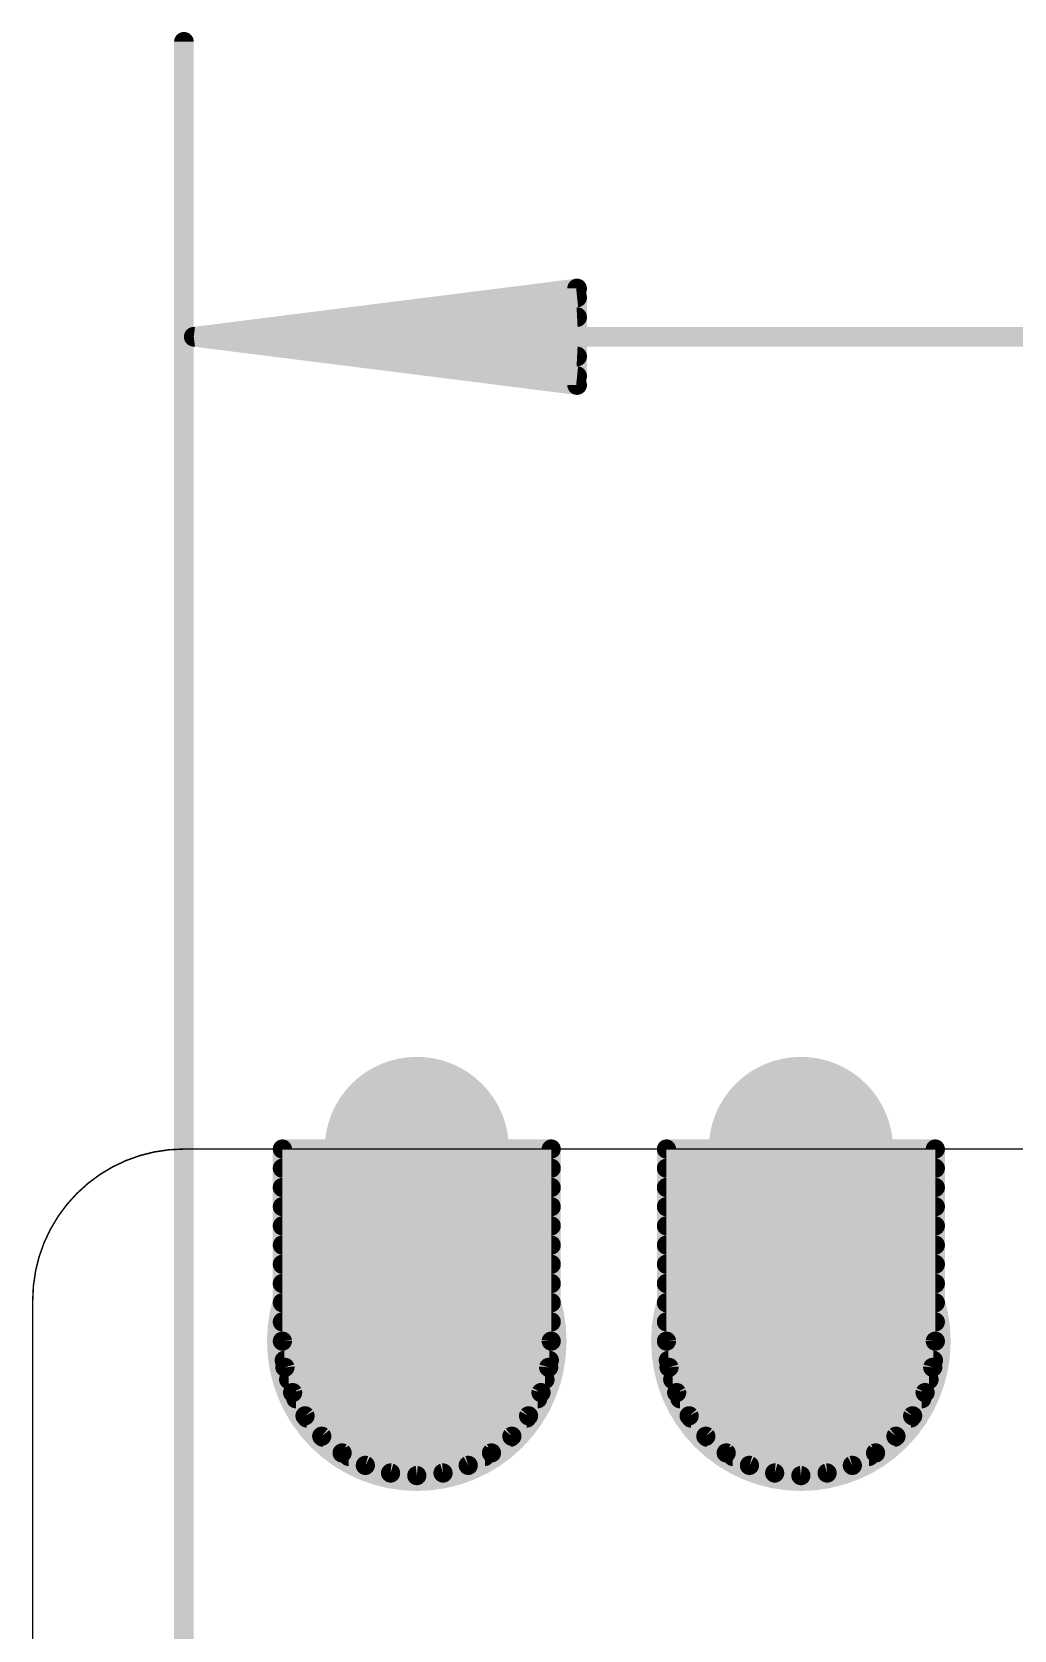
# Model space of a CAD drawing. Extents: x -6.7 to 35, y -0.6 to 30.6.
# Drawn here: x -0.01 to 6.49, y 19.68 to 30.25 of the extents above; entities that cross this region are included whole.
import ezdxf

# ---------------------------------------------------------------- set-up
doc = ezdxf.new("R2010")
doc.units = 0
for name, color, linetype in [('1', 12, 'CONTINUOUS'), ('16', 132, 'CONTINUOUS'), ('17', 110, 'CONTINUOUS'), ('20', 31, 'CONTINUOUS'), ('29', 253, 'CONTINUOUS'), ('30', 253, 'CONTINUOUS')]:
    doc.layers.add(name, color=color, linetype=linetype)

# ---------------------------------------------------------------- blocks, each defined once
blk = doc.blocks.new('ROUNDP')
at = {"const_width": 0.5}
blk.add_lwpolyline([(0, -0.25, 1), (0, 0.25, 1), (0, -0.25)], format="xyb", dxfattribs=at)

msp = doc.modelspace()

# ---------------------------------------------------------------- linework, layer by layer
at = {"layer": '1', "const_width": 0.254}
for points in [[(1.778, 22.733), (1.778, 21.59)], [(3.302, 22.733), (1.778, 22.733)], [(3.302, 21.59), (3.302, 22.733)], [(4.318, 22.733), (4.318, 21.59)], [(5.842, 22.733), (4.318, 22.733)], [(5.842, 21.59), (5.842, 22.733)], [(1.778, 22.606), (3.302, 22.606)], [(4.318, 22.606), (5.842, 22.606)], [(1.778, 22.352), (3.302, 22.352)], [(4.318, 22.352), (5.842, 22.352)], [(1.778, 22.098), (3.302, 22.098)], [(4.318, 22.098), (5.842, 22.098)], [(1.778, 21.844), (3.302, 21.844)], [(4.318, 21.844), (5.842, 21.844)], [(1.778, 21.59), (1.7926, 21.4413)], [(1.778, 21.59), (3.302, 21.59)], [(3.2874, 21.4413), (3.302, 21.59)], [(4.318, 21.59), (4.3326, 21.4413)], [(4.318, 21.59), (5.842, 21.59)], [(5.8274, 21.4413), (5.842, 21.59)], [(1.7926, 21.4413), (1.836, 21.2984)], [(3.244, 21.2984), (3.2874, 21.4413)], [(4.3326, 21.4413), (4.376, 21.2984)], [(5.784, 21.2984), (5.8274, 21.4413)], [(1.8246, 21.336), (3.2554, 21.336)], [(4.3646, 21.336), (5.7954, 21.336)], [(1.836, 21.2984), (1.9064, 21.1667)], [(3.1736, 21.1667), (3.244, 21.2984)], [(4.376, 21.2984), (4.4464, 21.1667)], [(5.7136, 21.1667), (5.784, 21.2984)], [(1.9064, 21.1667), (2.0012, 21.0512)], [(3.0788, 21.0512), (3.1736, 21.1667)], [(4.4464, 21.1667), (4.5412, 21.0512)], [(5.6188, 21.0512), (5.7136, 21.1667)], [(1.9759, 21.082), (3.1041, 21.082)], [(2.0012, 21.0512), (2.1167, 20.9564)], [(2.9633, 20.9564), (3.0788, 21.0512)], [(4.5159, 21.082), (5.6441, 21.082)], [(4.5412, 21.0512), (4.6567, 20.9564)], [(5.5033, 20.9564), (5.6188, 21.0512)], [(2.1167, 20.9564), (2.2484, 20.886)], [(2.8316, 20.886), (2.9633, 20.9564)], [(4.6567, 20.9564), (4.7884, 20.886)], [(5.3716, 20.886), (5.5033, 20.9564)], [(2.2484, 20.886), (2.3913, 20.8426)], [(2.3913, 20.8426), (2.54, 20.828)], [(2.54, 20.828), (2.6887, 20.8426)], [(2.6887, 20.8426), (2.8316, 20.886)], [(4.7884, 20.886), (4.9313, 20.8426)], [(4.9313, 20.8426), (5.08, 20.828)], [(5.08, 20.828), (5.2287, 20.8426)], [(5.2287, 20.8426), (5.3716, 20.886)]]:
    msp.add_lwpolyline(points, dxfattribs=at)
at = {"layer": '1', "const_width": 0.127}
for points in [[(1.8415, 22.733, 1), (1.7145, 22.733)], [(1.778, 22.7965, 1), (1.778, 22.6695)], [(3.3655, 22.733, 1), (3.2385, 22.733)], [(3.302, 22.6695, 1), (3.302, 22.7965)], [(4.3815, 22.733, 1), (4.2545, 22.733)], [(4.318, 22.7965, 1), (4.318, 22.6695)], [(5.9055, 22.733, 1), (5.7785, 22.733)], [(5.842, 22.6695, 1), (5.842, 22.7965)], [(1.778, 22.6695, 1), (1.778, 22.5425)], [(3.302, 22.5425, 1), (3.302, 22.6695)], [(4.318, 22.6695, 1), (4.318, 22.5425)], [(5.842, 22.5425, 1), (5.842, 22.6695)], [(1.778, 22.4155, 1), (1.778, 22.2885)], [(3.302, 22.2885, 1), (3.302, 22.4155)], [(4.318, 22.4155, 1), (4.318, 22.2885)], [(5.842, 22.2885, 1), (5.842, 22.4155)], [(1.778, 22.1615, 1), (1.778, 22.0345)], [(3.302, 22.0345, 1), (3.302, 22.1615)], [(4.318, 22.1615, 1), (4.318, 22.0345)], [(5.842, 22.0345, 1), (5.842, 22.1615)], [(1.778, 21.9075, 1), (1.778, 21.7805)], [(3.302, 21.7805, 1), (3.302, 21.9075)], [(4.318, 21.9075, 1), (4.318, 21.7805)], [(5.842, 21.7805, 1), (5.842, 21.9075)], [(1.8412, 21.5962, 1), (1.7148, 21.5838)], [(1.778, 21.6535, 1), (1.778, 21.5265)], [(3.3652, 21.5838, 1), (3.2388, 21.5962)], [(3.302, 21.5265, 1), (3.302, 21.6535)], [(4.3812, 21.5962, 1), (4.2548, 21.5838)], [(4.318, 21.6535, 1), (4.318, 21.5265)], [(5.9052, 21.5838, 1), (5.7788, 21.5962)], [(5.842, 21.5265, 1), (5.842, 21.6535)], [(1.7145, 21.59, 1), (1.8415, 21.59)], [(1.8534, 21.4598, 1), (1.7319, 21.4229)], [(3.3481, 21.4229, 1), (3.2266, 21.4598)], [(3.2385, 21.59, 1), (3.3655, 21.59)], [(4.2545, 21.59, 1), (4.3815, 21.59)], [(4.3934, 21.4598, 1), (4.2719, 21.4229)], [(5.8881, 21.4229, 1), (5.7666, 21.4598)], [(5.7785, 21.59, 1), (5.9055, 21.59)], [(1.7294, 21.4351, 1), (1.8558, 21.4476)], [(1.8246, 21.3995, 1), (1.8246, 21.2725)], [(3.2242, 21.4476, 1), (3.3506, 21.4351)], [(3.2554, 21.2725, 1), (3.2554, 21.3995)], [(4.2694, 21.4351, 1), (4.3958, 21.4476)], [(4.3646, 21.3995, 1), (4.3646, 21.2725)], [(5.7642, 21.4476, 1), (5.8906, 21.4351)], [(5.7954, 21.2725, 1), (5.7954, 21.3995)], [(1.892, 21.3283, 1), (1.78, 21.2685)], [(1.7752, 21.28, 1), (1.8968, 21.3168)], [(3.1832, 21.3168, 1), (3.3048, 21.28)], [(3.3, 21.2685, 1), (3.188, 21.3283)], [(4.432, 21.3283, 1), (4.32, 21.2685)], [(4.3152, 21.28, 1), (4.4368, 21.3168)], [(5.7232, 21.3168, 1), (5.8448, 21.28)], [(5.84, 21.2685, 1), (5.728, 21.3283)], [(1.9555, 21.2069, 1), (1.8573, 21.1264)], [(1.8504, 21.1367, 1), (1.9624, 21.1966)], [(3.1176, 21.1966, 1), (3.2296, 21.1367)], [(3.2227, 21.1264, 1), (3.1245, 21.2069)], [(4.4955, 21.2069, 1), (4.3973, 21.1264)], [(4.3904, 21.1367, 1), (4.5024, 21.1966)], [(5.6576, 21.1966, 1), (5.7696, 21.1367)], [(5.7627, 21.1264, 1), (5.6645, 21.2069)], [(1.9759, 21.1455, 1), (1.9759, 21.0185)], [(2.0415, 21.1003, 1), (1.9609, 21.0021)], [(1.9521, 21.0109, 1), (2.0503, 21.0915)], [(3.0297, 21.0915, 1), (3.1279, 21.0109)], [(3.1191, 21.0021, 1), (3.0385, 21.1003)], [(3.1041, 21.0185, 1), (3.1041, 21.1455)], [(4.5159, 21.1455, 1), (4.5159, 21.0185)], [(4.5815, 21.1003, 1), (4.5009, 21.0021)], [(4.4921, 21.0109, 1), (4.5903, 21.0915)], [(5.5697, 21.0915, 1), (5.6679, 21.0109)], [(5.6591, 21.0021, 1), (5.5785, 21.1003)], [(5.6441, 21.0185, 1), (5.6441, 21.1455)], [(2.1466, 21.0124, 1), (2.0867, 20.9004)], [(2.0764, 20.9073, 1), (2.1569, 21.0055)], [(2.9231, 21.0055, 1), (3.0036, 20.9073)], [(2.9933, 20.9004, 1), (2.9334, 21.0124)], [(4.6866, 21.0124, 1), (4.6267, 20.9004)], [(4.6164, 20.9073, 1), (4.6969, 21.0055)], [(5.4631, 21.0055, 1), (5.5436, 20.9073)], [(5.5333, 20.9004, 1), (5.4734, 21.0124)], [(2.2668, 20.9468, 1), (2.23, 20.8252)], [(2.2185, 20.83, 1), (2.2783, 20.942)], [(2.3976, 20.9058, 1), (2.3851, 20.7794)], [(2.3729, 20.7819, 1), (2.4098, 20.9034)], [(2.5338, 20.8912, 1), (2.5462, 20.7648)], [(2.5338, 20.7648, 1), (2.5462, 20.8912)], [(2.6702, 20.9034, 1), (2.7071, 20.7819)], [(2.6949, 20.7794, 1), (2.6824, 20.9058)], [(2.8017, 20.942, 1), (2.8615, 20.83)], [(2.85, 20.8252, 1), (2.8132, 20.9468)], [(4.8068, 20.9468, 1), (4.77, 20.8252)], [(4.7585, 20.83, 1), (4.8183, 20.942)], [(4.9376, 20.9058, 1), (4.9251, 20.7794)], [(4.9129, 20.7819, 1), (4.9498, 20.9034)], [(5.0738, 20.8912, 1), (5.0862, 20.7648)], [(5.0738, 20.7648, 1), (5.0862, 20.8912)], [(5.2102, 20.9034, 1), (5.2471, 20.7819)], [(5.2349, 20.7794, 1), (5.2224, 20.9058)], [(5.3417, 20.942, 1), (5.4015, 20.83)], [(5.39, 20.8252, 1), (5.3532, 20.9468)]]:
    msp.add_lwpolyline(points, format="xyb", dxfattribs=at)
at = {"layer": '16', "const_width": 0.254}
for points in [[(1.778, 22.733), (1.778, 21.59)], [(3.302, 22.733), (1.778, 22.733)], [(3.302, 21.59), (3.302, 22.733)], [(4.318, 22.733), (4.318, 21.59)], [(5.842, 22.733), (4.318, 22.733)], [(5.842, 21.59), (5.842, 22.733)], [(1.778, 22.606), (3.302, 22.606)], [(4.318, 22.606), (5.842, 22.606)], [(1.778, 22.352), (3.302, 22.352)], [(4.318, 22.352), (5.842, 22.352)], [(1.778, 22.098), (3.302, 22.098)], [(4.318, 22.098), (5.842, 22.098)], [(1.778, 21.844), (3.302, 21.844)], [(4.318, 21.844), (5.842, 21.844)], [(1.778, 21.59), (1.7926, 21.4413)], [(1.778, 21.59), (3.302, 21.59)], [(3.2874, 21.4413), (3.302, 21.59)], [(4.318, 21.59), (4.3326, 21.4413)], [(4.318, 21.59), (5.842, 21.59)], [(5.8274, 21.4413), (5.842, 21.59)], [(1.7926, 21.4413), (1.836, 21.2984)], [(3.244, 21.2984), (3.2874, 21.4413)], [(4.3326, 21.4413), (4.376, 21.2984)], [(5.784, 21.2984), (5.8274, 21.4413)], [(1.8246, 21.336), (3.2554, 21.336)], [(4.3646, 21.336), (5.7954, 21.336)], [(1.836, 21.2984), (1.9064, 21.1667)], [(3.1736, 21.1667), (3.244, 21.2984)], [(4.376, 21.2984), (4.4464, 21.1667)], [(5.7136, 21.1667), (5.784, 21.2984)], [(1.9064, 21.1667), (2.0012, 21.0512)], [(3.0788, 21.0512), (3.1736, 21.1667)], [(4.4464, 21.1667), (4.5412, 21.0512)], [(5.6188, 21.0512), (5.7136, 21.1667)], [(1.9759, 21.082), (3.1041, 21.082)], [(2.0012, 21.0512), (2.1167, 20.9564)], [(2.9633, 20.9564), (3.0788, 21.0512)], [(4.5159, 21.082), (5.6441, 21.082)], [(4.5412, 21.0512), (4.6567, 20.9564)], [(5.5033, 20.9564), (5.6188, 21.0512)], [(2.1167, 20.9564), (2.2484, 20.886)], [(2.8316, 20.886), (2.9633, 20.9564)], [(4.6567, 20.9564), (4.7884, 20.886)], [(5.3716, 20.886), (5.5033, 20.9564)], [(2.2484, 20.886), (2.3913, 20.8426)], [(2.3913, 20.8426), (2.54, 20.828)], [(2.54, 20.828), (2.6887, 20.8426)], [(2.6887, 20.8426), (2.8316, 20.886)], [(4.7884, 20.886), (4.9313, 20.8426)], [(4.9313, 20.8426), (5.08, 20.828)], [(5.08, 20.828), (5.2287, 20.8426)], [(5.2287, 20.8426), (5.3716, 20.886)]]:
    msp.add_lwpolyline(points, dxfattribs=at)
at = {"layer": '16', "const_width": 0.127}
for points in [[(1.8415, 22.733, 1), (1.7145, 22.733)], [(1.778, 22.7965, 1), (1.778, 22.6695)], [(3.3655, 22.733, 1), (3.2385, 22.733)], [(3.302, 22.6695, 1), (3.302, 22.7965)], [(4.3815, 22.733, 1), (4.2545, 22.733)], [(4.318, 22.7965, 1), (4.318, 22.6695)], [(5.9055, 22.733, 1), (5.7785, 22.733)], [(5.842, 22.6695, 1), (5.842, 22.7965)], [(1.778, 22.6695, 1), (1.778, 22.5425)], [(3.302, 22.5425, 1), (3.302, 22.6695)], [(4.318, 22.6695, 1), (4.318, 22.5425)], [(5.842, 22.5425, 1), (5.842, 22.6695)], [(1.778, 22.4155, 1), (1.778, 22.2885)], [(3.302, 22.2885, 1), (3.302, 22.4155)], [(4.318, 22.4155, 1), (4.318, 22.2885)], [(5.842, 22.2885, 1), (5.842, 22.4155)], [(1.778, 22.1615, 1), (1.778, 22.0345)], [(3.302, 22.0345, 1), (3.302, 22.1615)], [(4.318, 22.1615, 1), (4.318, 22.0345)], [(5.842, 22.0345, 1), (5.842, 22.1615)], [(1.778, 21.9075, 1), (1.778, 21.7805)], [(3.302, 21.7805, 1), (3.302, 21.9075)], [(4.318, 21.9075, 1), (4.318, 21.7805)], [(5.842, 21.7805, 1), (5.842, 21.9075)], [(1.8412, 21.5962, 1), (1.7148, 21.5838)], [(1.778, 21.6535, 1), (1.778, 21.5265)], [(3.3652, 21.5838, 1), (3.2388, 21.5962)], [(3.302, 21.5265, 1), (3.302, 21.6535)], [(4.3812, 21.5962, 1), (4.2548, 21.5838)], [(4.318, 21.6535, 1), (4.318, 21.5265)], [(5.9052, 21.5838, 1), (5.7788, 21.5962)], [(5.842, 21.5265, 1), (5.842, 21.6535)], [(1.7145, 21.59, 1), (1.8415, 21.59)], [(1.8534, 21.4598, 1), (1.7319, 21.4229)], [(3.3481, 21.4229, 1), (3.2266, 21.4598)], [(3.2385, 21.59, 1), (3.3655, 21.59)], [(4.2545, 21.59, 1), (4.3815, 21.59)], [(4.3934, 21.4598, 1), (4.2719, 21.4229)], [(5.8881, 21.4229, 1), (5.7666, 21.4598)], [(5.7785, 21.59, 1), (5.9055, 21.59)], [(1.7294, 21.4351, 1), (1.8558, 21.4476)], [(1.8246, 21.3995, 1), (1.8246, 21.2725)], [(3.2242, 21.4476, 1), (3.3506, 21.4351)], [(3.2554, 21.2725, 1), (3.2554, 21.3995)], [(4.2694, 21.4351, 1), (4.3958, 21.4476)], [(4.3646, 21.3995, 1), (4.3646, 21.2725)], [(5.7642, 21.4476, 1), (5.8906, 21.4351)], [(5.7954, 21.2725, 1), (5.7954, 21.3995)], [(1.892, 21.3283, 1), (1.78, 21.2685)], [(1.7752, 21.28, 1), (1.8968, 21.3168)], [(3.1832, 21.3168, 1), (3.3048, 21.28)], [(3.3, 21.2685, 1), (3.188, 21.3283)], [(4.432, 21.3283, 1), (4.32, 21.2685)], [(4.3152, 21.28, 1), (4.4368, 21.3168)], [(5.7232, 21.3168, 1), (5.8448, 21.28)], [(5.84, 21.2685, 1), (5.728, 21.3283)], [(1.9555, 21.2069, 1), (1.8573, 21.1264)], [(1.8504, 21.1367, 1), (1.9624, 21.1966)], [(3.1176, 21.1966, 1), (3.2296, 21.1367)], [(3.2227, 21.1264, 1), (3.1245, 21.2069)], [(4.4955, 21.2069, 1), (4.3973, 21.1264)], [(4.3904, 21.1367, 1), (4.5024, 21.1966)], [(5.6576, 21.1966, 1), (5.7696, 21.1367)], [(5.7627, 21.1264, 1), (5.6645, 21.2069)], [(1.9759, 21.1455, 1), (1.9759, 21.0185)], [(2.0415, 21.1003, 1), (1.9609, 21.0021)], [(1.9521, 21.0109, 1), (2.0503, 21.0915)], [(3.0297, 21.0915, 1), (3.1279, 21.0109)], [(3.1191, 21.0021, 1), (3.0385, 21.1003)], [(3.1041, 21.0185, 1), (3.1041, 21.1455)], [(4.5159, 21.1455, 1), (4.5159, 21.0185)], [(4.5815, 21.1003, 1), (4.5009, 21.0021)], [(4.4921, 21.0109, 1), (4.5903, 21.0915)], [(5.5697, 21.0915, 1), (5.6679, 21.0109)], [(5.6591, 21.0021, 1), (5.5785, 21.1003)], [(5.6441, 21.0185, 1), (5.6441, 21.1455)], [(2.1466, 21.0124, 1), (2.0867, 20.9004)], [(2.0764, 20.9073, 1), (2.1569, 21.0055)], [(2.9231, 21.0055, 1), (3.0036, 20.9073)], [(2.9933, 20.9004, 1), (2.9334, 21.0124)], [(4.6866, 21.0124, 1), (4.6267, 20.9004)], [(4.6164, 20.9073, 1), (4.6969, 21.0055)], [(5.4631, 21.0055, 1), (5.5436, 20.9073)], [(5.5333, 20.9004, 1), (5.4734, 21.0124)], [(2.2668, 20.9468, 1), (2.23, 20.8252)], [(2.2185, 20.83, 1), (2.2783, 20.942)], [(2.3976, 20.9058, 1), (2.3851, 20.7794)], [(2.3729, 20.7819, 1), (2.4098, 20.9034)], [(2.5338, 20.8912, 1), (2.5462, 20.7648)], [(2.5338, 20.7648, 1), (2.5462, 20.8912)], [(2.6702, 20.9034, 1), (2.7071, 20.7819)], [(2.6949, 20.7794, 1), (2.6824, 20.9058)], [(2.8017, 20.942, 1), (2.8615, 20.83)], [(2.85, 20.8252, 1), (2.8132, 20.9468)], [(4.8068, 20.9468, 1), (4.77, 20.8252)], [(4.7585, 20.83, 1), (4.8183, 20.942)], [(4.9376, 20.9058, 1), (4.9251, 20.7794)], [(4.9129, 20.7819, 1), (4.9498, 20.9034)], [(5.0738, 20.8912, 1), (5.0862, 20.7648)], [(5.0738, 20.7648, 1), (5.0862, 20.8912)], [(5.2102, 20.9034, 1), (5.2471, 20.7819)], [(5.2349, 20.7794, 1), (5.2224, 20.9058)], [(5.3417, 20.942, 1), (5.4015, 20.83)], [(5.39, 20.8252, 1), (5.3532, 20.9468)]]:
    msp.add_lwpolyline(points, format="xyb", dxfattribs=at)
at = {"layer": '20'}
for points, const_width in [([(1, 22.86, 0.4142), (0, 21.86)], 0.01), ([(1, 22.8625, 1), (1, 22.8575)], 0.005), ([(1, 22.8575, 1), (1, 22.8625)], 0.005), ([(0.0025, 21.86, 1), (-0.0025, 21.86)], 0.005), ([(-0.0025, 21.86, 1), (0.0025, 21.86)], 0.005)]:
    msp.add_lwpolyline(points, format="xyb", dxfattribs=dict(at, const_width=const_width))
at = {"layer": '20', "const_width": 0.01}
for points in [[(1, 22.86), (34, 22.86)], [(0, 2), (0, 21.86)]]:
    msp.add_lwpolyline(points, dxfattribs=at)
at = {"layer": '29'}
for points, const_width in [([(1, 19), (1, 30.18)], 0.13), ([(1.065, 28.23), (3.6, 28.5492)], 0.13), ([(1.065, 28.23), (3.6, 28.49)], 0.13), ([(3.6, 28.5492), (3.6, 27.9108)], 0.13), ([(1.065, 28.23), (3.6, 28.36)], 0.13), ([(1.065, 28.23), (33.935, 28.23)], 0.13), ([(3.6, 27.9108), (1.065, 28.23)], 0.13), ([(3.6, 28.1), (1.065, 28.23)], 0.13), ([(3.6, 27.97), (1.065, 28.23)], 0.13), ([(1.651, 22.86), (1.651, 21.59)], 0.127), ([(3.429, 22.86), (1.651, 22.86)], 0.127), ([(3.429, 21.59), (3.429, 22.86)], 0.127), ([(4.191, 22.86), (4.191, 21.59)], 0.127), ([(5.969, 22.86), (4.191, 22.86)], 0.127), ([(5.969, 21.59), (5.969, 22.86)], 0.127), ([(1.651, 22.733), (3.429, 22.733)], 0.127), ([(4.191, 22.733), (5.969, 22.733)], 0.127), ([(1.651, 22.606), (3.429, 22.606)], 0.127), ([(4.191, 22.606), (5.969, 22.606)], 0.127), ([(1.651, 22.479), (3.429, 22.479)], 0.127), ([(4.191, 22.479), (5.969, 22.479)], 0.127), ([(1.651, 22.352), (3.429, 22.352)], 0.127), ([(4.191, 22.352), (5.969, 22.352)], 0.127), ([(1.651, 22.225), (3.429, 22.225)], 0.127), ([(4.191, 22.225), (5.969, 22.225)], 0.127), ([(1.651, 22.098), (3.429, 22.098)], 0.127), ([(4.191, 22.098), (5.969, 22.098)], 0.127), ([(1.651, 21.971), (3.429, 21.971)], 0.127), ([(4.191, 21.971), (5.969, 21.971)], 0.127), ([(1.651, 21.844), (3.429, 21.844)], 0.127), ([(4.191, 21.844), (5.969, 21.844)], 0.127), ([(1.651, 21.717), (3.429, 21.717)], 0.127), ([(4.191, 21.717), (5.969, 21.717)], 0.127), ([(1.651, 21.59), (1.6681, 21.4166)], 0.127), ([(1.651, 21.59), (3.429, 21.59)], 0.127), ([(3.4119, 21.4166), (3.429, 21.59)], 0.127), ([(4.191, 21.59), (4.2081, 21.4166)], 0.127), ([(4.191, 21.59), (5.969, 21.59)], 0.127), ([(5.9519, 21.4166), (5.969, 21.59)], 0.127), ([(1.6635, 21.463), (3.4165, 21.463)], 0.127), ([(1.6681, 21.4166), (1.7187, 21.2498)], 0.127), ([(3.3613, 21.2498), (3.4119, 21.4166)], 0.127), ([(4.2035, 21.463), (5.9565, 21.463)], 0.127), ([(4.2081, 21.4166), (4.2587, 21.2498)], 0.127), ([(5.9013, 21.2498), (5.9519, 21.4166)], 0.127), ([(1.6925, 21.336), (3.3875, 21.336)], 0.127), ([(4.2325, 21.336), (5.9275, 21.336)], 0.127), ([(1.7187, 21.2498), (1.8008, 21.0961)], 0.127), ([(1.7405, 21.209), (3.3395, 21.209)], 0.127), ([(3.2792, 21.0961), (3.3613, 21.2498)], 0.127), ([(4.2587, 21.2498), (4.3408, 21.0961)], 0.127), ([(4.2805, 21.209), (5.8795, 21.209)], 0.127), ([(5.8192, 21.0961), (5.9013, 21.2498)], 0.127), ([(1.8008, 21.0961), (1.9114, 20.9614)], 0.127), ([(1.8124, 21.082), (3.2676, 21.082)], 0.127), ([(3.1686, 20.9614), (3.2792, 21.0961)], 0.127), ([(4.3408, 21.0961), (4.4514, 20.9614)], 0.127), ([(4.3524, 21.082), (5.8076, 21.082)], 0.127), ([(5.7086, 20.9614), (5.8192, 21.0961)], 0.127), ([(1.9114, 20.9614), (2.0461, 20.8508)], 0.127), ([(3.0339, 20.8508), (3.1686, 20.9614)], 0.127), ([(4.4514, 20.9614), (4.5861, 20.8508)], 0.127), ([(5.5739, 20.8508), (5.7086, 20.9614)], 0.127), ([(1.9192, 20.955), (3.1608, 20.955)], 0.127), ([(4.4592, 20.955), (5.7008, 20.955)], 0.127), ([(2.0461, 20.8508), (2.1998, 20.7687)], 0.127), ([(2.0888, 20.828), (2.9912, 20.828)], 0.127), ([(2.1998, 20.7687), (2.3666, 20.7181)], 0.127), ([(2.7134, 20.7181), (2.8802, 20.7687)], 0.127), ([(2.8802, 20.7687), (3.0339, 20.8508)], 0.127), ([(4.5861, 20.8508), (4.7398, 20.7687)], 0.127), ([(4.6288, 20.828), (5.5312, 20.828)], 0.127), ([(4.7398, 20.7687), (4.9066, 20.7181)], 0.127), ([(5.2534, 20.7181), (5.4202, 20.7687)], 0.127), ([(5.4202, 20.7687), (5.5739, 20.8508)], 0.127), ([(2.3666, 20.7181), (2.54, 20.701)], 0.127), ([(2.54, 20.701), (2.7134, 20.7181)], 0.127), ([(4.9066, 20.7181), (5.08, 20.701)], 0.127), ([(5.08, 20.701), (5.2534, 20.7181)], 0.127)]:
    msp.add_lwpolyline(points, dxfattribs=dict(at, const_width=const_width))
for points, const_width in [([(1.0325, 30.18, 1), (0.9675, 30.18)], 0.065), ([(3.6325, 28.5492, 1), (3.5675, 28.5492)], 0.065), ([(3.6041, 28.517, 1), (3.5959, 28.5815)], 0.065), ([(3.6033, 28.4577, 1), (3.5967, 28.5223)], 0.065), ([(3.6017, 28.3275, 1), (3.5983, 28.3925)], 0.065), ([(1.065, 28.2625, 1), (1.065, 28.1975)], 0.065), ([(1.0691, 28.2622, 1), (1.0609, 28.1978)], 0.065), ([(1.0633, 28.2625, 1), (1.0667, 28.1975)], 0.065), ([(1.0667, 28.2625, 1), (1.0633, 28.1975)], 0.065), ([(1.0683, 28.2623, 1), (1.0617, 28.1977)], 0.065), ([(1.0617, 28.2623, 1), (1.0683, 28.1977)], 0.065), ([(1.0609, 28.2622, 1), (1.0691, 28.1978)], 0.065), ([(3.5983, 28.0675, 1), (3.6017, 28.1325)], 0.065), ([(3.5967, 27.9377, 1), (3.6033, 28.0023)], 0.065), ([(3.5675, 27.9108, 1), (3.6325, 27.9108)], 0.065), ([(3.5959, 27.8785, 1), (3.6041, 27.943)], 0.065), ([(1.651, 22.8917, 1), (1.651, 22.8283)], 0.0635), ([(1.6827, 22.86, 1), (1.6193, 22.86)], 0.0635), ([(3.4608, 22.86, 1), (3.3973, 22.86)], 0.0635), ([(3.429, 22.8283, 1), (3.429, 22.8917)], 0.0635), ([(4.191, 22.8917, 1), (4.191, 22.8283)], 0.0635), ([(4.2227, 22.86, 1), (4.1593, 22.86)], 0.0635), ([(6.0008, 22.86, 1), (5.9373, 22.86)], 0.0635), ([(5.969, 22.8283, 1), (5.969, 22.8917)], 0.0635), ([(1.651, 22.7647, 1), (1.651, 22.7013)], 0.0635), ([(3.429, 22.7013, 1), (3.429, 22.7647)], 0.0635), ([(4.191, 22.7647, 1), (4.191, 22.7013)], 0.0635), ([(5.969, 22.7013, 1), (5.969, 22.7647)], 0.0635), ([(1.651, 22.6378, 1), (1.651, 22.5743)], 0.0635), ([(3.429, 22.5743, 1), (3.429, 22.6378)], 0.0635), ([(4.191, 22.6378, 1), (4.191, 22.5743)], 0.0635), ([(5.969, 22.5743, 1), (5.969, 22.6378)], 0.0635), ([(1.651, 22.5108, 1), (1.651, 22.4473)], 0.0635), ([(3.429, 22.4473, 1), (3.429, 22.5108)], 0.0635), ([(4.191, 22.5108, 1), (4.191, 22.4473)], 0.0635), ([(5.969, 22.4473, 1), (5.969, 22.5108)], 0.0635), ([(1.651, 22.3837, 1), (1.651, 22.3203)], 0.0635), ([(3.429, 22.3203, 1), (3.429, 22.3837)], 0.0635), ([(4.191, 22.3837, 1), (4.191, 22.3203)], 0.0635), ([(5.969, 22.3203, 1), (5.969, 22.3837)], 0.0635), ([(1.651, 22.2568, 1), (1.651, 22.1933)], 0.0635), ([(3.429, 22.1933, 1), (3.429, 22.2568)], 0.0635), ([(4.191, 22.2568, 1), (4.191, 22.1933)], 0.0635), ([(5.969, 22.1933, 1), (5.969, 22.2568)], 0.0635), ([(1.651, 22.1298, 1), (1.651, 22.0663)], 0.0635), ([(3.429, 22.0663, 1), (3.429, 22.1298)], 0.0635), ([(4.191, 22.1298, 1), (4.191, 22.0663)], 0.0635), ([(5.969, 22.0663, 1), (5.969, 22.1298)], 0.0635), ([(1.651, 22.0027, 1), (1.651, 21.9393)], 0.0635), ([(3.429, 21.9393, 1), (3.429, 22.0027)], 0.0635), ([(4.191, 22.0027, 1), (4.191, 21.9393)], 0.0635), ([(5.969, 21.9393, 1), (5.969, 22.0027)], 0.0635), ([(1.651, 21.8758, 1), (1.651, 21.8123)], 0.0635), ([(3.429, 21.8123, 1), (3.429, 21.8758)], 0.0635), ([(4.191, 21.8758, 1), (4.191, 21.8123)], 0.0635), ([(5.969, 21.8123, 1), (5.969, 21.8758)], 0.0635), ([(1.651, 21.7488, 1), (1.651, 21.6853)], 0.0635), ([(3.429, 21.6853, 1), (3.429, 21.7488)], 0.0635), ([(4.191, 21.7488, 1), (4.191, 21.6853)], 0.0635), ([(5.969, 21.6853, 1), (5.969, 21.7488)], 0.0635), ([(1.6826, 21.5931, 1), (1.6194, 21.5869)], 0.0635), ([(1.651, 21.6217, 1), (1.651, 21.5583)], 0.0635), ([(1.6193, 21.59, 1), (1.6827, 21.59)], 0.0635), ([(3.3973, 21.59, 1), (3.4608, 21.59)], 0.0635), ([(3.4606, 21.5869, 1), (3.3974, 21.5931)], 0.0635), ([(3.429, 21.5583, 1), (3.429, 21.6217)], 0.0635), ([(4.2226, 21.5931, 1), (4.1594, 21.5869)], 0.0635), ([(4.191, 21.6217, 1), (4.191, 21.5583)], 0.0635), ([(4.1593, 21.59, 1), (4.2227, 21.59)], 0.0635), ([(5.9373, 21.59, 1), (6.0008, 21.59)], 0.0635), ([(6.0006, 21.5869, 1), (5.9374, 21.5931)], 0.0635), ([(5.969, 21.5583, 1), (5.969, 21.6217)], 0.0635), ([(1.6635, 21.4947, 1), (1.6635, 21.4313)], 0.0635), ([(1.6985, 21.4258, 1), (1.6377, 21.4073)], 0.0635), ([(1.6365, 21.4135, 1), (1.6997, 21.4197)], 0.0635), ([(3.3803, 21.4197, 1), (3.4435, 21.4135)], 0.0635), ([(3.4423, 21.4073, 1), (3.3815, 21.4258)], 0.0635), ([(3.4165, 21.4313, 1), (3.4165, 21.4947)], 0.0635), ([(4.2035, 21.4947, 1), (4.2035, 21.4313)], 0.0635), ([(4.2385, 21.4258, 1), (4.1777, 21.4073)], 0.0635), ([(4.1765, 21.4135, 1), (4.2397, 21.4197)], 0.0635), ([(5.9203, 21.4197, 1), (5.9835, 21.4135)], 0.0635), ([(5.9823, 21.4073, 1), (5.9215, 21.4258)], 0.0635), ([(5.9565, 21.4313, 1), (5.9565, 21.4947)], 0.0635), ([(1.6925, 21.3678, 1), (1.6925, 21.3043)], 0.0635), ([(3.3875, 21.3043, 1), (3.3875, 21.3678)], 0.0635), ([(4.2325, 21.3678, 1), (4.2325, 21.3043)], 0.0635), ([(5.9275, 21.3043, 1), (5.9275, 21.3678)], 0.0635), ([(1.7467, 21.2648, 1), (1.6907, 21.2348)], 0.0635), ([(1.6883, 21.2406, 1), (1.7491, 21.259)], 0.0635), ([(1.7405, 21.2407, 1), (1.7405, 21.1773)], 0.0635), ([(3.3309, 21.259, 1), (3.3917, 21.2406)], 0.0635), ([(3.3893, 21.2348, 1), (3.3333, 21.2648)], 0.0635), ([(3.3395, 21.1773, 1), (3.3395, 21.2407)], 0.0635), ([(4.2867, 21.2648, 1), (4.2307, 21.2348)], 0.0635), ([(4.2283, 21.2406, 1), (4.2891, 21.259)], 0.0635), ([(4.2805, 21.2407, 1), (4.2805, 21.1773)], 0.0635), ([(5.8709, 21.259, 1), (5.9317, 21.2406)], 0.0635), ([(5.9293, 21.2348, 1), (5.8733, 21.2648)], 0.0635), ([(5.8795, 21.1773, 1), (5.8795, 21.2407)], 0.0635), ([(1.8254, 21.1162, 1), (1.7763, 21.076)], 0.0635), ([(1.7728, 21.0811, 1), (1.8288, 21.1111)], 0.0635), ([(1.8124, 21.1137, 1), (1.8124, 21.0503)], 0.0635), ([(3.2512, 21.1111, 1), (3.3072, 21.0811)], 0.0635), ([(3.3037, 21.076, 1), (3.2546, 21.1162)], 0.0635), ([(3.2676, 21.0503, 1), (3.2676, 21.1137)], 0.0635), ([(4.3654, 21.1162, 1), (4.3163, 21.076)], 0.0635), ([(4.3128, 21.0811, 1), (4.3688, 21.1111)], 0.0635), ([(4.3524, 21.1137, 1), (4.3524, 21.0503)], 0.0635), ([(5.7912, 21.1111, 1), (5.8472, 21.0811)], 0.0635), ([(5.8437, 21.076, 1), (5.7946, 21.1162)], 0.0635), ([(5.8076, 21.0503, 1), (5.8076, 21.1137)], 0.0635), ([(1.9315, 20.9859, 1), (1.8912, 20.9368)], 0.0635), ([(3.1888, 20.9368, 1), (3.1485, 20.9859)], 0.0635), ([(4.4715, 20.9859, 1), (4.4312, 20.9368)], 0.0635), ([(5.7288, 20.9368, 1), (5.6885, 20.9859)], 0.0635), ([(1.8868, 20.9412, 1), (1.9359, 20.9815)], 0.0635), ([(1.9192, 20.9868, 1), (1.9192, 20.9233)], 0.0635), ([(3.1441, 20.9815, 1), (3.1932, 20.9412)], 0.0635), ([(3.1608, 20.9233, 1), (3.1608, 20.9868)], 0.0635), ([(4.4268, 20.9412, 1), (4.4759, 20.9815)], 0.0635), ([(4.4592, 20.9868, 1), (4.4592, 20.9233)], 0.0635), ([(5.6841, 20.9815, 1), (5.7332, 20.9412)], 0.0635), ([(5.7008, 20.9233, 1), (5.7008, 20.9868)], 0.0635), ([(2.0611, 20.8788, 1), (2.0311, 20.8228)], 0.0635), ([(2.026, 20.8263, 1), (2.0662, 20.8754)], 0.0635), ([(2.0888, 20.8597, 1), (2.0888, 20.7963)], 0.0635), ([(2.209, 20.7991, 1), (2.1906, 20.7383)], 0.0635), ([(2.1848, 20.7407, 1), (2.2148, 20.7967)], 0.0635), ([(2.8652, 20.7967, 1), (2.8952, 20.7407)], 0.0635), ([(2.8894, 20.7383, 1), (2.871, 20.7991)], 0.0635), ([(2.9912, 20.7963, 1), (2.9912, 20.8597)], 0.0635), ([(3.0138, 20.8754, 1), (3.054, 20.8263)], 0.0635), ([(3.0489, 20.8228, 1), (3.0189, 20.8788)], 0.0635), ([(4.6011, 20.8788, 1), (4.5711, 20.8228)], 0.0635), ([(4.566, 20.8263, 1), (4.6062, 20.8754)], 0.0635), ([(4.6288, 20.8597, 1), (4.6288, 20.7963)], 0.0635), ([(4.749, 20.7991, 1), (4.7306, 20.7383)], 0.0635), ([(4.7248, 20.7407, 1), (4.7548, 20.7967)], 0.0635), ([(5.4052, 20.7967, 1), (5.4352, 20.7407)], 0.0635), ([(5.4294, 20.7383, 1), (5.411, 20.7991)], 0.0635), ([(5.5312, 20.7963, 1), (5.5312, 20.8597)], 0.0635), ([(5.5538, 20.8754, 1), (5.594, 20.8263)], 0.0635), ([(5.5889, 20.8228, 1), (5.5589, 20.8788)], 0.0635), ([(2.3697, 20.7497, 1), (2.3635, 20.6865)], 0.0635), ([(2.3573, 20.6877, 1), (2.3758, 20.7485)], 0.0635), ([(2.5369, 20.7326, 1), (2.5431, 20.6694)], 0.0635), ([(2.5369, 20.6694, 1), (2.5431, 20.7326)], 0.0635), ([(2.7042, 20.7485, 1), (2.7227, 20.6877)], 0.0635), ([(2.7165, 20.6865, 1), (2.7103, 20.7497)], 0.0635), ([(4.9097, 20.7497, 1), (4.9035, 20.6865)], 0.0635), ([(4.8973, 20.6877, 1), (4.9158, 20.7485)], 0.0635), ([(5.0769, 20.7326, 1), (5.0831, 20.6694)], 0.0635), ([(5.0769, 20.6694, 1), (5.0831, 20.7326)], 0.0635), ([(5.2442, 20.7485, 1), (5.2627, 20.6877)], 0.0635), ([(5.2565, 20.6865, 1), (5.2503, 20.7497)], 0.0635)]:
    msp.add_lwpolyline(points, format="xyb", dxfattribs=dict(at, const_width=const_width))
at = {"layer": '30', "const_width": 0.127}
for points in [[(1.651, 22.86), (1.651, 21.59)], [(3.429, 22.86), (1.651, 22.86)], [(3.429, 21.59), (3.429, 22.86)], [(4.191, 22.86), (4.191, 21.59)], [(5.969, 22.86), (4.191, 22.86)], [(5.969, 21.59), (5.969, 22.86)], [(1.651, 22.733), (3.429, 22.733)], [(4.191, 22.733), (5.969, 22.733)], [(1.651, 22.606), (3.429, 22.606)], [(4.191, 22.606), (5.969, 22.606)], [(1.651, 22.479), (3.429, 22.479)], [(4.191, 22.479), (5.969, 22.479)], [(1.651, 22.352), (3.429, 22.352)], [(4.191, 22.352), (5.969, 22.352)], [(1.651, 22.225), (3.429, 22.225)], [(4.191, 22.225), (5.969, 22.225)], [(1.651, 22.098), (3.429, 22.098)], [(4.191, 22.098), (5.969, 22.098)], [(1.651, 21.971), (3.429, 21.971)], [(4.191, 21.971), (5.969, 21.971)], [(1.651, 21.844), (3.429, 21.844)], [(4.191, 21.844), (5.969, 21.844)], [(1.651, 21.717), (3.429, 21.717)], [(4.191, 21.717), (5.969, 21.717)], [(1.651, 21.59), (1.6681, 21.4166)], [(1.651, 21.59), (3.429, 21.59)], [(3.4119, 21.4166), (3.429, 21.59)], [(4.191, 21.59), (4.2081, 21.4166)], [(4.191, 21.59), (5.969, 21.59)], [(5.9519, 21.4166), (5.969, 21.59)], [(1.6635, 21.463), (3.4165, 21.463)], [(1.6681, 21.4166), (1.7187, 21.2498)], [(3.3613, 21.2498), (3.4119, 21.4166)], [(4.2035, 21.463), (5.9565, 21.463)], [(4.2081, 21.4166), (4.2587, 21.2498)], [(5.9013, 21.2498), (5.9519, 21.4166)], [(1.6925, 21.336), (3.3875, 21.336)], [(4.2325, 21.336), (5.9275, 21.336)], [(1.7187, 21.2498), (1.8008, 21.0961)], [(1.7405, 21.209), (3.3395, 21.209)], [(3.2792, 21.0961), (3.3613, 21.2498)], [(4.2587, 21.2498), (4.3408, 21.0961)], [(4.2805, 21.209), (5.8795, 21.209)], [(5.8192, 21.0961), (5.9013, 21.2498)], [(1.8008, 21.0961), (1.9114, 20.9614)], [(1.8124, 21.082), (3.2676, 21.082)], [(3.1686, 20.9614), (3.2792, 21.0961)], [(4.3408, 21.0961), (4.4514, 20.9614)], [(4.3524, 21.082), (5.8076, 21.082)], [(5.7086, 20.9614), (5.8192, 21.0961)], [(1.9114, 20.9614), (2.0461, 20.8508)], [(3.0339, 20.8508), (3.1686, 20.9614)], [(4.4514, 20.9614), (4.5861, 20.8508)], [(5.5739, 20.8508), (5.7086, 20.9614)], [(1.9192, 20.955), (3.1608, 20.955)], [(4.4592, 20.955), (5.7008, 20.955)], [(2.0461, 20.8508), (2.1998, 20.7687)], [(2.0888, 20.828), (2.9912, 20.828)], [(2.1998, 20.7687), (2.3666, 20.7181)], [(2.7134, 20.7181), (2.8802, 20.7687)], [(2.8802, 20.7687), (3.0339, 20.8508)], [(4.5861, 20.8508), (4.7398, 20.7687)], [(4.6288, 20.828), (5.5312, 20.828)], [(4.7398, 20.7687), (4.9066, 20.7181)], [(5.2534, 20.7181), (5.4202, 20.7687)], [(5.4202, 20.7687), (5.5739, 20.8508)], [(2.3666, 20.7181), (2.54, 20.701)], [(2.54, 20.701), (2.7134, 20.7181)], [(4.9066, 20.7181), (5.08, 20.701)], [(5.08, 20.701), (5.2534, 20.7181)]]:
    msp.add_lwpolyline(points, dxfattribs=at)
at = {"layer": '30', "const_width": 0.0635}
for points in [[(1.651, 22.8917, 1), (1.651, 22.8283)], [(1.6827, 22.86, 1), (1.6193, 22.86)], [(3.4608, 22.86, 1), (3.3973, 22.86)], [(3.429, 22.8283, 1), (3.429, 22.8917)], [(4.191, 22.8917, 1), (4.191, 22.8283)], [(4.2227, 22.86, 1), (4.1593, 22.86)], [(6.0008, 22.86, 1), (5.9373, 22.86)], [(5.969, 22.8283, 1), (5.969, 22.8917)], [(1.651, 22.7647, 1), (1.651, 22.7013)], [(3.429, 22.7013, 1), (3.429, 22.7647)], [(4.191, 22.7647, 1), (4.191, 22.7013)], [(5.969, 22.7013, 1), (5.969, 22.7647)], [(1.651, 22.6378, 1), (1.651, 22.5743)], [(3.429, 22.5743, 1), (3.429, 22.6378)], [(4.191, 22.6378, 1), (4.191, 22.5743)], [(5.969, 22.5743, 1), (5.969, 22.6378)], [(1.651, 22.5108, 1), (1.651, 22.4473)], [(3.429, 22.4473, 1), (3.429, 22.5108)], [(4.191, 22.5108, 1), (4.191, 22.4473)], [(5.969, 22.4473, 1), (5.969, 22.5108)], [(1.651, 22.3837, 1), (1.651, 22.3203)], [(3.429, 22.3203, 1), (3.429, 22.3837)], [(4.191, 22.3837, 1), (4.191, 22.3203)], [(5.969, 22.3203, 1), (5.969, 22.3837)], [(1.651, 22.2568, 1), (1.651, 22.1933)], [(3.429, 22.1933, 1), (3.429, 22.2568)], [(4.191, 22.2568, 1), (4.191, 22.1933)], [(5.969, 22.1933, 1), (5.969, 22.2568)], [(1.651, 22.1298, 1), (1.651, 22.0663)], [(3.429, 22.0663, 1), (3.429, 22.1298)], [(4.191, 22.1298, 1), (4.191, 22.0663)], [(5.969, 22.0663, 1), (5.969, 22.1298)], [(1.651, 22.0027, 1), (1.651, 21.9393)], [(3.429, 21.9393, 1), (3.429, 22.0027)], [(4.191, 22.0027, 1), (4.191, 21.9393)], [(5.969, 21.9393, 1), (5.969, 22.0027)], [(1.651, 21.8758, 1), (1.651, 21.8123)], [(3.429, 21.8123, 1), (3.429, 21.8758)], [(4.191, 21.8758, 1), (4.191, 21.8123)], [(5.969, 21.8123, 1), (5.969, 21.8758)], [(1.651, 21.7488, 1), (1.651, 21.6853)], [(3.429, 21.6853, 1), (3.429, 21.7488)], [(4.191, 21.7488, 1), (4.191, 21.6853)], [(5.969, 21.6853, 1), (5.969, 21.7488)], [(1.6826, 21.5931, 1), (1.6194, 21.5869)], [(1.651, 21.6217, 1), (1.651, 21.5583)], [(1.6193, 21.59, 1), (1.6827, 21.59)], [(3.3973, 21.59, 1), (3.4608, 21.59)], [(3.4606, 21.5869, 1), (3.3974, 21.5931)], [(3.429, 21.5583, 1), (3.429, 21.6217)], [(4.2226, 21.5931, 1), (4.1594, 21.5869)], [(4.191, 21.6217, 1), (4.191, 21.5583)], [(4.1593, 21.59, 1), (4.2227, 21.59)], [(5.9373, 21.59, 1), (6.0008, 21.59)], [(6.0006, 21.5869, 1), (5.9374, 21.5931)], [(5.969, 21.5583, 1), (5.969, 21.6217)], [(1.6635, 21.4947, 1), (1.6635, 21.4313)], [(1.6985, 21.4258, 1), (1.6377, 21.4073)], [(1.6365, 21.4135, 1), (1.6997, 21.4197)], [(3.3803, 21.4197, 1), (3.4435, 21.4135)], [(3.4423, 21.4073, 1), (3.3815, 21.4258)], [(3.4165, 21.4313, 1), (3.4165, 21.4947)], [(4.2035, 21.4947, 1), (4.2035, 21.4313)], [(4.2385, 21.4258, 1), (4.1777, 21.4073)], [(4.1765, 21.4135, 1), (4.2397, 21.4197)], [(5.9203, 21.4197, 1), (5.9835, 21.4135)], [(5.9823, 21.4073, 1), (5.9215, 21.4258)], [(5.9565, 21.4313, 1), (5.9565, 21.4947)], [(1.6925, 21.3678, 1), (1.6925, 21.3043)], [(3.3875, 21.3043, 1), (3.3875, 21.3678)], [(4.2325, 21.3678, 1), (4.2325, 21.3043)], [(5.9275, 21.3043, 1), (5.9275, 21.3678)], [(1.7467, 21.2648, 1), (1.6907, 21.2348)], [(1.6883, 21.2406, 1), (1.7491, 21.259)], [(1.7405, 21.2407, 1), (1.7405, 21.1773)], [(3.3309, 21.259, 1), (3.3917, 21.2406)], [(3.3893, 21.2348, 1), (3.3333, 21.2648)], [(3.3395, 21.1773, 1), (3.3395, 21.2407)], [(4.2867, 21.2648, 1), (4.2307, 21.2348)], [(4.2283, 21.2406, 1), (4.2891, 21.259)], [(4.2805, 21.2407, 1), (4.2805, 21.1773)], [(5.8709, 21.259, 1), (5.9317, 21.2406)], [(5.9293, 21.2348, 1), (5.8733, 21.2648)], [(5.8795, 21.1773, 1), (5.8795, 21.2407)], [(1.8254, 21.1162, 1), (1.7763, 21.076)], [(1.7728, 21.0811, 1), (1.8288, 21.1111)], [(1.8124, 21.1137, 1), (1.8124, 21.0503)], [(3.2512, 21.1111, 1), (3.3072, 21.0811)], [(3.3037, 21.076, 1), (3.2546, 21.1162)], [(3.2676, 21.0503, 1), (3.2676, 21.1137)], [(4.3654, 21.1162, 1), (4.3163, 21.076)], [(4.3128, 21.0811, 1), (4.3688, 21.1111)], [(4.3524, 21.1137, 1), (4.3524, 21.0503)], [(5.7912, 21.1111, 1), (5.8472, 21.0811)], [(5.8437, 21.076, 1), (5.7946, 21.1162)], [(5.8076, 21.0503, 1), (5.8076, 21.1137)], [(1.9315, 20.9859, 1), (1.8912, 20.9368)], [(3.1888, 20.9368, 1), (3.1485, 20.9859)], [(4.4715, 20.9859, 1), (4.4312, 20.9368)], [(5.7288, 20.9368, 1), (5.6885, 20.9859)], [(1.8868, 20.9412, 1), (1.9359, 20.9815)], [(1.9192, 20.9868, 1), (1.9192, 20.9233)], [(3.1441, 20.9815, 1), (3.1932, 20.9412)], [(3.1608, 20.9233, 1), (3.1608, 20.9868)], [(4.4268, 20.9412, 1), (4.4759, 20.9815)], [(4.4592, 20.9868, 1), (4.4592, 20.9233)], [(5.6841, 20.9815, 1), (5.7332, 20.9412)], [(5.7008, 20.9233, 1), (5.7008, 20.9868)], [(2.0611, 20.8788, 1), (2.0311, 20.8228)], [(2.026, 20.8263, 1), (2.0662, 20.8754)], [(2.0888, 20.8597, 1), (2.0888, 20.7963)], [(2.209, 20.7991, 1), (2.1906, 20.7383)], [(2.1848, 20.7407, 1), (2.2148, 20.7967)], [(2.8652, 20.7967, 1), (2.8952, 20.7407)], [(2.8894, 20.7383, 1), (2.871, 20.7991)], [(2.9912, 20.7963, 1), (2.9912, 20.8597)], [(3.0138, 20.8754, 1), (3.054, 20.8263)], [(3.0489, 20.8228, 1), (3.0189, 20.8788)], [(4.6011, 20.8788, 1), (4.5711, 20.8228)], [(4.566, 20.8263, 1), (4.6062, 20.8754)], [(4.6288, 20.8597, 1), (4.6288, 20.7963)], [(4.749, 20.7991, 1), (4.7306, 20.7383)], [(4.7248, 20.7407, 1), (4.7548, 20.7967)], [(5.4052, 20.7967, 1), (5.4352, 20.7407)], [(5.4294, 20.7383, 1), (5.411, 20.7991)], [(5.5312, 20.7963, 1), (5.5312, 20.8597)], [(5.5538, 20.8754, 1), (5.594, 20.8263)], [(5.5889, 20.8228, 1), (5.5589, 20.8788)], [(2.3697, 20.7497, 1), (2.3635, 20.6865)], [(2.3573, 20.6877, 1), (2.3758, 20.7485)], [(2.5369, 20.7326, 1), (2.5431, 20.6694)], [(2.5369, 20.6694, 1), (2.5431, 20.7326)], [(2.7042, 20.7485, 1), (2.7227, 20.6877)], [(2.7165, 20.6865, 1), (2.7103, 20.7497)], [(4.9097, 20.7497, 1), (4.9035, 20.6865)], [(4.8973, 20.6877, 1), (4.9158, 20.7485)], [(5.0769, 20.7326, 1), (5.0831, 20.6694)], [(5.0769, 20.6694, 1), (5.0831, 20.7326)], [(5.2442, 20.7485, 1), (5.2627, 20.6877)], [(5.2565, 20.6865, 1), (5.2503, 20.7497)]]:
    msp.add_lwpolyline(points, format="xyb", dxfattribs=at)

# ---------------------------------------------------------------- block references
at = {"layer": '17', "rotation": 90}
for p, xscale, yscale in [((2.54, 22.86), 1.016, 1.016), ((2.54, 22.86), 1.016, 1.016), ((5.08, 22.86), 1.016, 1.016), ((5.08, 22.86), 1.016, 1.016), ((2.54, 21.59), 1.778, 1.778), ((2.54, 21.59), 1.778, 1.778), ((5.08, 21.59), 1.778, 1.778), ((5.08, 21.59), 1.778, 1.778)]:
    msp.add_blockref('ROUNDP', p, dxfattribs=dict(at, xscale=xscale, yscale=yscale))
at = {"layer": '29', "rotation": 90}
for p, xscale, yscale in [((2.54, 22.86), 1.2192, 1.2192), ((5.08, 22.86), 1.2192, 1.2192), ((2.54, 21.59), 1.9812, 1.9812), ((5.08, 21.59), 1.9812, 1.9812)]:
    msp.add_blockref('ROUNDP', p, dxfattribs=dict(at, xscale=xscale, yscale=yscale))
at = {"layer": '30', "rotation": 90}
for p, xscale, yscale in [((2.54, 22.86), 1.2192, 1.2192), ((5.08, 22.86), 1.2192, 1.2192), ((2.54, 21.59), 1.9812, 1.9812), ((5.08, 21.59), 1.9812, 1.9812)]:
    msp.add_blockref('ROUNDP', p, dxfattribs=dict(at, xscale=xscale, yscale=yscale))

doc.saveas('drawing.dxf')
